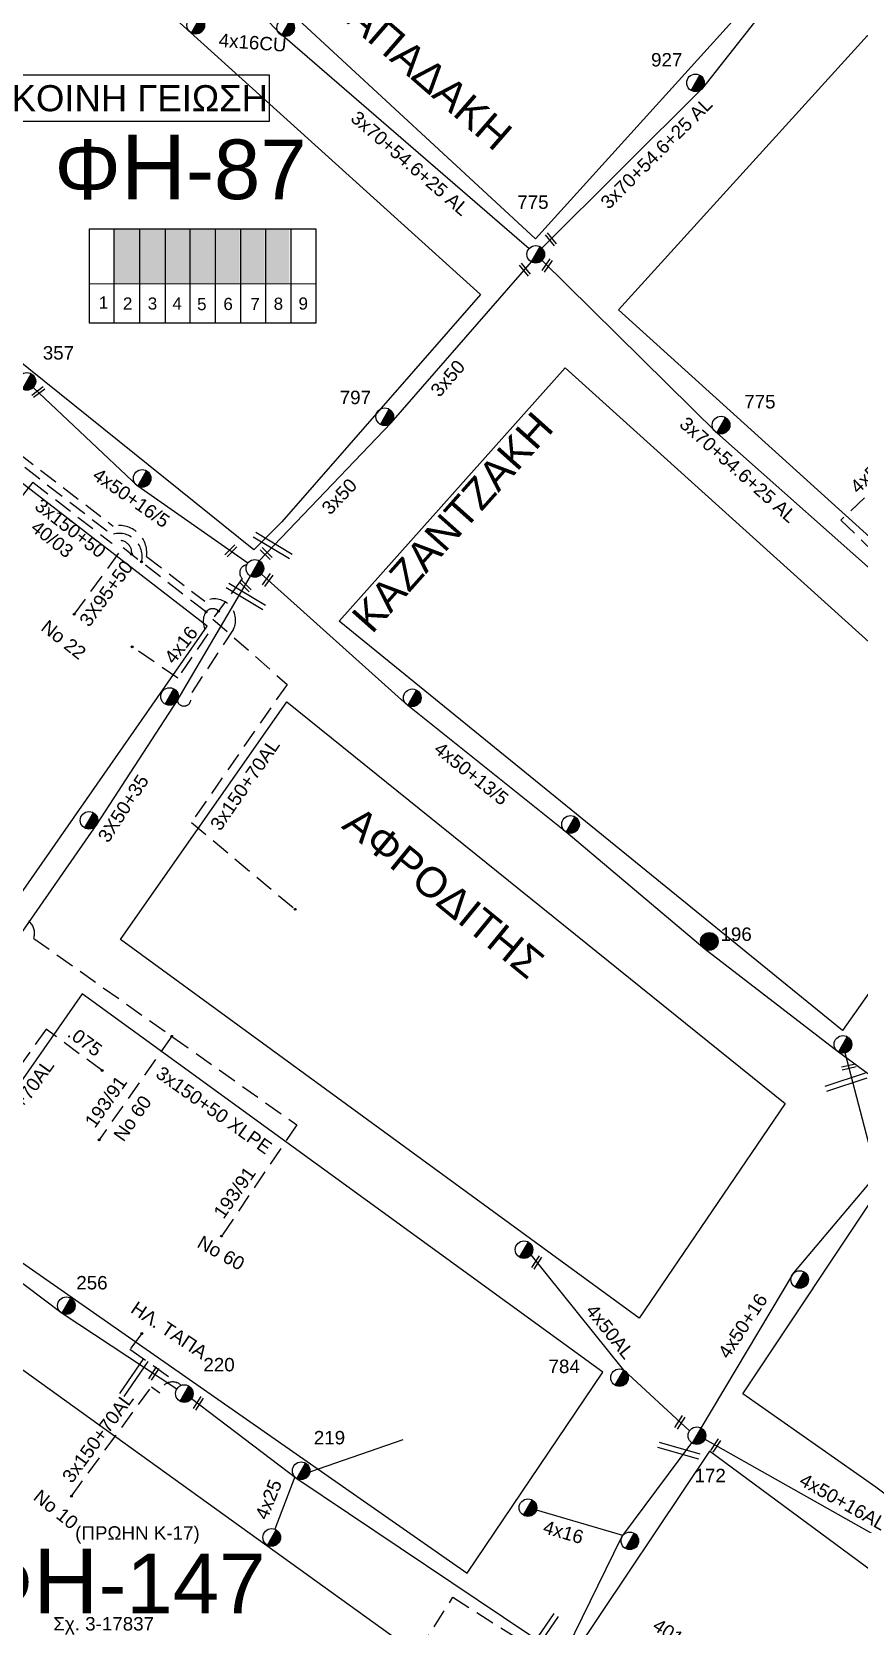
# Model space of a CAD drawing. Header units: millimetres. Extents: x 864 to 3062, y 833 to 2619.
# Drawn here: x 2120.7 to 2231.5, y 1020.3 to 1234.1 of the extents above; entities that cross this region are included whole.
import ezdxf
from ezdxf.enums import TextEntityAlignment as Align

# ---------------------------------------------------------------- set-up
doc = ezdxf.new("R2010")
doc.units = ezdxf.units.MM
doc.linetypes.add('DASHED', pattern=[19.05, 12.7, -6.35])
for name, color, linetype, lineweight in [('.075', 7, 'Continuous', 30), ('3x150+50', 7, 'Continuous', 30), ('3x150+50 XLPE', 7, 'SYN_LINE', 30), ('3x150+70AL', 7, 'DASHED', 30), ('3x150AL+50CU', 7, 'Continuous', 30), ('3x50', 7, 'Continuous', 30), ('3X50+35', 7, 'Continuous', 30), ('3x70+54.6+25 AL', 7, 'SYN_LINE', 30), ('3X95+50', 7, 'Continuous', 30), ('4x16', 7, 'Continuous', 30), ('4x25', 7, 'Continuous', 30), ('4x50+13_5', 7, 'Continuous', 30), ('4x50+16', 7, 'Continuous', 30), ('4x50+16_5', 7, 'Continuous', 30), ('4x50+16AL', 7, 'Continuous', 30), ('4x50AL', 7, 'Continuous', 30), ('text διευθύνσεων', 250, 'Continuous', 30), ('Υπόβαθρο ΔΕΗ', 7, 'Continuous', 30)]:
    doc.layers.add(name, color=color, linetype=linetype, lineweight=lineweight)
for name, color, linetype in [('Pillar OTE', 7, 'Continuous'), ('TEXT ΚΑΛΩΔΙΩΝ', 7, 'Continuous'), ('Άγνωστα', 7, 'Continuous'), ('Επιγραφές - Σχήματα', 7, 'Continuous'), ('Καλώδια ΧΤ   3x150AL+50CU', 7, 'DASHED'), ('Μηχανική τομή', 7, 'Continuous'), ('Στύλος Ξύλινος', 7, 'Continuous'), ('Στύλος Ξύλινος @ 1', 7, 'Continuous'), ('Στύλος ΦΜ', 7, 'Continuous'), ('Στύλος ΦΜ @ 1', 7, 'Continuous'), ('Συνδέσεις', 7, 'Continuous'), ('Τομή', 7, 'Continuous')]:
    doc.layers.add(name, color=color, linetype=linetype)
doc.styles.add('arial', font='arial.ttf')
doc.styles.get("Standard").update_dxf_attribs({"font": 'arial.ttf'})
doc.linetypes.add('SYN_LINE', pattern='A,0.5,-0.0001,["/\\/\\/\\/",Standard,S=0.1,R=0,X=0,Y=-0.05],-0.25', length=0.7501)

# ---------------------------------------------------------------- blocks, each defined once
blk = doc.blocks.new('ΥΠΑΡΧΩΝ ΤΣΙΜΕΝΤΕΝΙΟΣ ΣΤΥΛΟΣ')
at = {"layer": 'Στύλος ΦΜ'}
blk.add_hatch(color=7, dxfattribs=at).paths.add_polyline_path([(-1.29, -2.28, 0.574793), (2.62, 0, 0.268822), (1.3, 2.27)])
at = {"layer": 'Στύλος ΦΜ', "color": 7}
blk.add_line((-1.29, -2.28), (1.3, 2.27), dxfattribs=at)
blk.add_circle((0, 0), 2.62, dxfattribs=at)
at = {"layer": 'Στύλος ΦΜ', "flags": 4}
for tag, p in [('ΑΡΙΘΜΟΣ', (-4.68, 8.05)), ('ΤΥΠΟΣ', (-4.91, 3.03))]:
    blk.add_attdef(tag, p, '', height=4, dxfattribs=at)
blk = doc.blocks.new('ΥΠΑΡΧΩΝ ΞΥΛΙΝΟΣ ΣΤΥΛΟΣ')
at = {"layer": 'Στύλος Ξύλινος'}
h = blk.add_hatch(color=7, dxfattribs=at)
h.paths.add_polyline_path([(-2.62, 0, 0.270008), (-1.29, -2.28), (1.3, 2.27, 0.576266)])
h.paths.add_polyline_path([(-1.29, -2.28, 0.574793), (2.62, 0, 0.268822), (1.3, 2.27)])
at = {"layer": 'Στύλος Ξύλινος', "color": 7}
blk.add_line((-1.29, -2.28), (1.3, 2.27), dxfattribs=at)
blk.add_circle((0, 0), 2.62, dxfattribs=at)
at = {"layer": 'Στύλος Ξύλινος', "flags": 4}
for tag, p in [('ΑΡΙΘΜΟΣ', (-4.91, 8.6)), ('ΤΥΠΟΣ', (-4.85, 3.39))]:
    blk.add_attdef(tag, p, '', height=4, dxfattribs=at)
blk = doc.blocks.new('ΜΗΧΑΝΙΚΗ ΤΟΜΗ')
at = {"layer": 'Μηχανική τομή', "ltscale": 40}
for p, q in [((-1.89, 0.78), (5.69, 0.78)), ((-1.89, -0.77), (5.69, -0.77))]:
    blk.add_line(p, q, dxfattribs=at)
blk = doc.blocks.new('ΤΟΜΗ')
at = {"layer": 'Τομή', "ltscale": 40}
for p, q in [((-5.68, 0), (17.06, 0)), ((-5.68, -2.77), (17.06, -2.77))]:
    blk.add_line(p, q, dxfattribs=at)
blk = doc.blocks.new('_ΣΥΝΔΕΣΗ')
at = {"layer": 'Συνδέσεις', "linetype": 'SYN_LINE', "ltscale": 40}
blk.add_hatch(color=256, dxfattribs=at).paths.add_polyline_path([(0.5, -0.01, 1), (-0.5, -0.01, 1)])
at = {"layer": 'Συνδέσεις'}
blk.add_circle((0, -0.01), 0.5, dxfattribs=at)

msp = doc.modelspace()

# ---------------------------------------------------------------- hatches: boundary and pattern name
at = {"layer": 'Καλώδια ΧΤ   3x150AL+50CU', "linetype": 'DASHED', "lineweight": -3, "ltscale": 0.2}
h = msp.add_hatch(color=6, dxfattribs=at)
h.dxf.hatch_style = 1
h.paths.add_polyline_path([(2135.13, 1207.69), (2131.69, 1207.69), (2131.69, 1200.33), (2135.13, 1200.32)])
h = msp.add_hatch(color=30, dxfattribs=at)
h.dxf.hatch_style = 1
h.paths.add_polyline_path([(2135.13, 1200.32), (2138.57, 1200.32), (2138.57, 1207.69), (2135.13, 1207.69)])
h = msp.add_hatch(color=85, dxfattribs=at)
h.dxf.hatch_style = 1
h.paths.add_polyline_path([(2141.81, 1207.69), (2138.51, 1207.69), (2138.51, 1200.32), (2141.81, 1200.32)])
h = msp.add_hatch(color=27, dxfattribs=at)
h.dxf.hatch_style = 1
h.paths.add_polyline_path([(2145.11, 1207.69), (2141.81, 1207.69), (2141.81, 1200.32), (2145.11, 1200.32)])
h = msp.add_hatch(color=2, dxfattribs=at)
h.dxf.hatch_style = 1
h.paths.add_polyline_path([(2148.49, 1207.68), (2145.2, 1207.68), (2145.2, 1200.32), (2148.49, 1200.31)])
h = msp.add_hatch(color=1, dxfattribs=at)
h.dxf.hatch_style = 1
h.paths.add_polyline_path([(2151.83, 1207.68), (2148.53, 1207.68), (2148.53, 1200.32), (2151.83, 1200.31)])
h = msp.add_hatch(color=62, dxfattribs=at)
h.dxf.hatch_style = 1
h.paths.add_polyline_path([(2155.17, 1207.68), (2151.87, 1207.68), (2151.87, 1200.32), (2155.17, 1200.31)])

# ---------------------------------------------------------------- linework, layer by layer
at = {"layer": '.075', "color": 151, "linetype": 'DASHED', "lineweight": -3, "ltscale": 0.2}
msp.add_lwpolyline([(2130.06, 1094.79), (2122.56, 1100.37)], dxfattribs=at)
at = {"layer": '3x150+50', "color": 62, "linetype": 'DASHED', "lineweight": -3, "ltscale": 0.2}
msp.add_lwpolyline([(2092.27, 1170.81), (2101.48, 1164.85), (2112.78, 1182.3), (2131.56, 1167.8, -0.517168), (2136.03, 1163.75), (2143.81, 1157.73, -0.72013), (2147.67, 1153.99), (2141.8, 1145.11, -1.186436), (2140.13, 1144.39)], format="xyb", dxfattribs=at)
at = {"layer": '3x150+50', "color": 6, "linetype": 'DASHED', "lineweight": -3, "ltscale": 0.2}
for points in [[(2093.57, 1172.81), (2101.1, 1167.94), (2110.64, 1182.68), (2131.36, 1166.69, -0.581208), (2135.35, 1163.02)], [(2120.78, 1173.69), (2131.35, 1165.53, -0.668699), (2134.02, 1164.05)]]:
    msp.add_lwpolyline(points, format="xyb", dxfattribs=at)
at = {"layer": '3x150+50 XLPE', "color": 62, "linetype": 'DASHED', "lineweight": -3, "ltscale": 0.2}
msp.add_lwpolyline([(2116.78, 1113.72, -1.035845), (2120.9, 1112.53), (2156.14, 1087.51)], format="xyb", dxfattribs=at)
for points in [[(2139.39, 1099.4), (2129.67, 1085.5)], [(2156.14, 1087.51), (2146.07, 1072.61)]]:
    msp.add_lwpolyline(points, dxfattribs=at)
at = {"layer": '3x150+70AL', "color": 6, "linetype": 'DASHED', "lineweight": -3, "ltscale": 0.2}
msp.add_lwpolyline([(2149.45, 1162.61, 0.636872), (2148.83, 1160.77), (2144.89, 1155.35), (2154.84, 1146.59), (2142.02, 1128.08), (2155.94, 1116.42)], format="xyb", dxfattribs=at)
at = {"layer": '3x150+70AL', "color": 151, "linetype": 'DASHED', "lineweight": -3, "ltscale": 0.2}
msp.add_lwpolyline([(2122.56, 1100.37), (2107.63, 1079.33, 1.017947), (2106.7, 1078.75, -4.856684)], format="xyb", dxfattribs=at)
at = {"layer": '3x150+70AL', "color": 173, "linetype": 'DASHED', "lineweight": -3, "ltscale": 0.2}
msp.add_lwpolyline([(2135.38, 1059.55), (2133.79, 1057.45), (2140.1, 1052.94)], dxfattribs=at)
msp.add_lwpolyline([(2125.94, 1037.73), (2136.67, 1052.37), (2137.8, 1051.58, -0.601424), (2140.67, 1052.59, 0.839167)], format="xyb", dxfattribs=at)
at = {"layer": '3x150AL+50CU', "color": 173, "linetype": 'DASHED', "lineweight": -3, "ltscale": 0.2}
msp.add_lwpolyline([(2122.57, 981.73, -0.705011), (2124.27, 983.85), (2131.19, 979.01), (2137.29, 985.59), (2139.67, 984.01), (2172.52, 1016.98), (2177.07, 1024.17), (2188.99, 1016.57, 0.644165), (2190.6, 1016.34, 14.296705)], format="xyb", dxfattribs=at)
at = {"layer": '3x50', "color": 151, "lineweight": -3, "ltscale": 0.2}
msp.add_lwpolyline([(2151.11, 1163.16), (2168.8, 1181.68), (2187.59, 1203.24)], dxfattribs=at)
at = {"layer": '3X50+35', "color": 62, "lineweight": -3, "ltscale": 0.2}
msp.add_lwpolyline([(2097.54, 1084.72), (2108.71, 1098.27), (2118.74, 1112.45), (2129.34, 1127.8), (2140.13, 1144.39), (2149.95, 1161.12)], dxfattribs=at)
at = {"layer": '3x70+54.6+25 AL', "color": 173, "linetype": 'SYN_LINE', "lineweight": -3, "ltscale": 15}
for points in [[(2128.95, 1259.6), (2153.56, 1234.21), (2187.28, 1205.03)], [(2273.92, 1123.71), (2255.58, 1142.2), (2236.59, 1158.87), (2212.42, 1180.33), (2189.01, 1203.43)]]:
    msp.add_lwpolyline(points, dxfattribs=at)
at = {"layer": '3x70+54.6+25 AL', "color": 151, "linetype": 'SYN_LINE', "lineweight": -3, "ltscale": 15}
msp.add_lwpolyline([(2223.27, 1242.8), (2210.5, 1226.54), (2189, 1205.09)], dxfattribs=at)
at = {"layer": '3X95+50', "color": 6, "linetype": 'DASHED', "lineweight": -3, "ltscale": 0.2}
msp.add_lwpolyline([(2126.32, 1155.98), (2132.86, 1164.94), (2143.99, 1156.33)], dxfattribs=at)
msp.add_lwpolyline([(2143.99, 1156.33, -0.426728), (2145.67, 1156.42, -3.702287)], format="xyb", dxfattribs=at)
at = {"layer": '4x16', "color": 6, "linetype": 'DASHED', "lineweight": -3, "ltscale": 0.2}
msp.add_lwpolyline([(2120.78, 1173.69), (2113.98, 1164.88)], dxfattribs=at)
msp.add_lwpolyline([(2143.99, 1156.33, 0.343389), (2144.24, 1153.37), (2140.19, 1147.44), (2134.07, 1151.62)], format="xyb", dxfattribs=at)
at = {"layer": '4x16', "color": 85, "lineweight": -3, "ltscale": 0.2}
msp.add_lwpolyline([(2199.84, 1032.45), (2188.25, 1035.84)], dxfattribs=at)
at = {"layer": '4x25', "color": 173, "linetype": 'SYN_LINE', "lineweight": -3, "ltscale": 15}
msp.add_lwpolyline([(2157.89, 1040.97), (2170.39, 1045.33)], dxfattribs=at)
at = {"layer": '4x25', "color": 173, "linetype": 'SYN_LINE', "lineweight": -3, "ltscale": 8}
msp.add_lwpolyline([(2155.89, 1040.3), (2153.21, 1033.29)], dxfattribs=at)
at = {"layer": '4x50+13_5', "color": 27, "lineweight": -3, "ltscale": 0.2}
msp.add_lwpolyline([(2248.19, 1082.96), (2228.75, 1097.28), (2210.84, 1111.09), (2192.25, 1126.79), (2171.03, 1143.77), (2151.41, 1161.36)], dxfattribs=at)
at = {"layer": '4x50+16', "color": 1, "lineweight": -3, "ltscale": 0.2}
for points in [[(2233.53, 1082.28), (2229.63, 1097.17)], [(2210.34, 1046.86), (2222.74, 1067.66), (2233.61, 1080.56)]]:
    msp.add_lwpolyline(points, dxfattribs=at)
at = {"layer": '4x50+16', "color": 85, "lineweight": -3, "ltscale": 0.2}
msp.add_lwpolyline([(2192.35, 1017.2), (2199.72, 1032.26), (2209.06, 1044.89)], dxfattribs=at)
at = {"layer": '4x50+16_5', "color": 30, "linetype": 'Continuous', "lineweight": -3, "ltscale": 0.2}
msp.add_lwpolyline([(2149.59, 1162.86), (2134.85, 1173.19), (2120.84, 1186.41)], dxfattribs=at)
at = {"layer": '4x50+16AL', "color": 151, "lineweight": -3, "ltscale": 0.2}
msp.add_lwpolyline([(2097.69, 1083.48), (2105.53, 1076.71), (2124.69, 1062.25), (2140.09, 1052.13)], dxfattribs=at)
at = {"layer": '4x50+16AL', "color": 173, "lineweight": -3, "ltscale": 0.2}
msp.add_lwpolyline([(2142.06, 1050.84), (2156.15, 1040.1), (2190.79, 1016.83)], dxfattribs=at)
at = {"layer": '4x50+16AL', "color": 1, "lineweight": -3, "ltscale": 0.2}
msp.add_lwpolyline([(2210.83, 1045.35), (2235.62, 1031.36), (2252.76, 1016.55), (2266.36, 1012.28)], dxfattribs=at)
at = {"layer": '4x50AL', "color": 173, "linetype": 'DASHED', "lineweight": -3, "ltscale": 0.2}
msp.add_lwpolyline([(2237.73, 1176.88), (2229.05, 1168.61), (2235.74, 1162.14, -0.43468), (2237.49, 1161.03, 38.357547)], format="xyb", dxfattribs=at)
at = {"layer": '4x50AL', "color": 1, "lineweight": -3, "ltscale": 0.2}
msp.add_lwpolyline([(2208.77, 1046.49), (2199.97, 1054.64), (2187.55, 1070.1)], dxfattribs=at)
at = {"layer": 'Pillar OTE', "lineweight": -3, "ltscale": 40}
for points in [[(2128.36, 1195.05), (2128.36, 1207.69), (2158.7, 1207.69), (2158.7, 1195.02), (2128.36, 1195.05)], [(2131.69, 1195.05), (2131.69, 1207.69)], [(2135.13, 1195.04), (2135.13, 1207.69)], [(2138.57, 1195.04), (2138.57, 1207.69)], [(2141.87, 1195.04), (2141.87, 1207.69)], [(2145.25, 1195.03), (2145.26, 1207.69)], [(2148.65, 1195.03), (2148.65, 1207.69)], [(2151.99, 1195.03), (2151.99, 1207.69)], [(2155.38, 1195.02), (2155.38, 1207.69)], [(2128.36, 1200.33), (2158.7, 1200.3)]]:
    msp.add_lwpolyline(points, dxfattribs=at)
at = {"layer": 'Επιγραφές - Σχήματα', "color": 190, "lineweight": -3}
msp.add_lwpolyline([(2116.99, 1222.12), (2152.5, 1222.12), (2152.5, 1228.3), (2116.99, 1228.3)], close=True, dxfattribs=at)
at = {"layer": 'Υπόβαθρο ΔΕΗ', "lineweight": -3}
for points in [[(2221.76, 1243.56), (2161.08, 1298.8), (2129.85, 1260.3), (2188.13, 1206.33)], [(2112.19, 1195.34), (2103.43, 1202.64), (2117.35, 1220.32), (2112.37, 1224.24), (2097.7, 1207.01), (2091.57, 1212.4), (2111.69, 1237.25), (2122.9, 1251.23), (2180.76, 1198.86), (2154.13, 1168.37), (2150.41, 1164.61)], [(2232.63, 1233.6), (2199.25, 1196.83), (2275.48, 1127.79), (2309.71, 1164.16)], [(2161.81, 1155.05), (2192.12, 1189.05), (2268.98, 1119.61), (2252.9, 1101.95), (2234.41, 1107.45), (2229.27, 1100.15)], [(2113.2, 1109.96), (2144.13, 1154.4), (2115.03, 1176.87), (2112.46, 1172.77), (2068.47, 1105.93), (2096.4, 1085.85)], [(2221.6, 1090.37), (2202.01, 1061.59), (2132.53, 1112.38), (2154.82, 1144.23)], [(2197.14, 1054.37), (2127.38, 1105.08), (2107.81, 1077.05), (2178.96, 1027.39)], [(2234.8, 1079.82), (2276.42, 1047.11), (2258.59, 1020.2), (2233.74, 1038.92), (2215.93, 1051.45)], [(2114.65, 988.34), (2130.87, 976.59), (2171.13, 1017.4), (2113.81, 1058.63), (2101.01, 1067.7), (2069.38, 1021.92)], [(2211.46, 1043.78), (2193.26, 1016.59), (2234.96, 987.99), (2253.18, 1012.91)]]:
    msp.add_lwpolyline(points, close=True, dxfattribs=at)

# ---------------------------------------------------------------- block references
at = {"layer": 'Μηχανική τομή', "lineweight": -3, "zscale": 0.4999999999999997}
for p, xscale, yscale, rotation in [((2190.51, 1205.9), 0.2500000000000033, 0.2500000000000033, 129.4118569357051), ((2189.46, 1202.38), 0.2500000000000033, 0.2500000000000033, 56.04092055166467), ((2187.03, 1201.84), 0.2500000000000033, 0.2500000000000033, 129.4118569357051), ((2121.15, 1185.52), 0.2499999999999465, 0.2499999999999465, 37.02164834365343), ((2146.99, 1164.15), 0.2499999999999465, 0.2499999999999465, 45.59930555248418), ((2151.7, 1164.46), 0.2499999999999465, 0.2499999999999465, 316.1664704697116), ((2151.97, 1160.19), 0.2499999999999465, 0.2499999999999465, 54.12551016993131), ((2148.88, 1160.13), 0.2499999999999465, 0.2499999999999465, 316.1664704697116), ((2229.66, 1095.2), 0.2499999999999465, 0.2499999999999465, 12.71145084820159), ((2188.05, 1068.67), 0.2499999999999466, 0.2499999999999466, 57.14397064997369), ((2136.76, 1053.76), 0.2499999999999466, 0.2499999999999466, 57.14397064997369), ((2142.71, 1049.77), 0.2499999999999466, 0.2499999999999466, 57.14397064997369), ((2207.24, 1047.23), 0.2499999999999466, 0.2499999999999466, 57.14397064997369), ((2212.05, 1044.12), 0.2499999999999466, 0.2499999999999466, 57.14397064997369)]:
    msp.add_blockref('ΜΗΧΑΝΙΚΗ ΤΟΜΗ', p, dxfattribs=dict(at, xscale=xscale, yscale=yscale, rotation=rotation))
at = {"layer": 'Στύλος Ξύλινος @ 1', "lineweight": -3, "ltscale": 40}
ref = msp.add_blockref('ΥΠΑΡΧΩΝ ΞΥΛΙΝΟΣ ΣΤΥΛΟΣ', (2211.43, 1112.12), dxfattribs=dict(at, xscale=0.4499999999998429, yscale=0.4499999999998429, zscale=0.4499999999998429))
ref.add_attrib('ΤΥΠΟΣ', '196', (2212.92, 1112.19), dxfattribs={"layer": 'Στύλος Ξύλινος', "height": 1.8, "flags": 4})
at = {"layer": 'Στύλος ΦΜ @ 1', "lineweight": -3, "ltscale": 40}
for p, xscale, yscale, zscale in [((2142.61, 1234.98), 0.4499999999998181, 0.4499999999998181, 0.4499999999998181), ((2154.66, 1234.65), 0.4499999999998181, 0.4499999999998181, 0.4499999999998181), ((2135.43, 1174.21), 0.4499999999998181, 0.4499999999998181, 0.4499999999998181), ((2150.53, 1162.14), 0.4499999999998181, 0.4499999999998181, 0.4499999999998181), ((2139.1, 1144.96), 0.4499999999998181, 0.4499999999998181, 0.4499999999998181), ((2171.62, 1144.79), 0.4499999999998181, 0.4499999999998181, 0.4499999999998181), ((2128.3, 1128.35), 0.4499999999998181, 0.4499999999998181, 0.4499999999998181), ((2192.83, 1127.81), 0.4499999999998181, 0.4499999999998181, 0.4499999999998181), ((2229.33, 1098.31), 0.4499999999998181, 0.4499999999998181, 0.4499999999998181), ((2186.59, 1070.78), 0.449999999999818, 0.449999999999818, 0.449999999999818), ((2223.53, 1066.78), 0.4499999999998181, 0.4499999999998181, 0.4499999999998181), ((2187.12, 1036.18), 0.4499999999998181, 0.4499999999998181, 0.4499999999998181), ((2152.79, 1032.19), 0.4499999999998181, 0.4499999999998181, 0.4499999999998181), ((2200.77, 1031.73), 0.4499999999998181, 0.4499999999998181, 0.4499999999998181)]:
    msp.add_blockref('ΥΠΑΡΧΩΝ ΤΣΙΜΕΝΤΕΝΙΟΣ ΣΤΥΛΟΣ', p, dxfattribs=dict(at, xscale=xscale, yscale=yscale, zscale=zscale))
ref = msp.add_blockref('ΥΠΑΡΧΩΝ ΤΣΙΜΕΝΤΕΝΙΟΣ ΣΤΥΛΟΣ', (2209.57, 1227.26), dxfattribs=dict(at, xscale=0.4499999999998181, yscale=0.4499999999998181, zscale=0.4499999999998181))
ref.add_attrib('ΤΥΠΟΣ', '927', (2203.62, 1229.45), dxfattribs={"layer": 'Στύλος ΦΜ', "height": 1.8, "flags": 4})
ref = msp.add_blockref('ΥΠΑΡΧΩΝ ΤΣΙΜΕΝΤΕΝΙΟΣ ΣΤΥΛΟΣ', (2188.17, 1204.26), dxfattribs=dict(at, xscale=0.449999999999818, yscale=0.449999999999818, zscale=0.449999999999818))
ref.add_attrib('ΤΥΠΟΣ', '775', (2185.69, 1210.36), dxfattribs={"layer": 'Στύλος ΦΜ', "height": 1.8, "flags": 4})
ref = msp.add_blockref('ΥΠΑΡΧΩΝ ΤΣΙΜΕΝΤΕΝΙΟΣ ΣΤΥΛΟΣ', (2119.98, 1187.22), dxfattribs=dict(at, xscale=0.449999999999818, yscale=0.449999999999818, zscale=0.449999999999818))
ref.add_attrib('ΤΥΠΟΣ', '357', (2122.11, 1190.15), dxfattribs={"layer": 'Στύλος ΦΜ', "height": 1.8, "flags": 4})
ref = msp.add_blockref('ΥΠΑΡΧΩΝ ΤΣΙΜΕΝΤΕΝΙΟΣ ΣΤΥΛΟΣ', (2167.93, 1182.48), dxfattribs=dict(at, xscale=0.449999999999818, yscale=0.449999999999818, zscale=0.449999999999818))
ref.add_attrib('ΤΥΠΟΣ', '797', (2161.9, 1184.17), dxfattribs={"layer": 'Στύλος ΦΜ', "height": 1.8, "flags": 4})
ref = msp.add_blockref('ΥΠΑΡΧΩΝ ΤΣΙΜΕΝΤΕΝΙΟΣ ΣΤΥΛΟΣ', (2213, 1181.36), dxfattribs=dict(at, xscale=0.4499999999998433, yscale=0.4499999999998433, zscale=0.4499999999998433))
ref.add_attrib('ΤΥΠΟΣ', '775', (2216.1, 1183.59), dxfattribs={"layer": 'Στύλος ΦΜ', "height": 1.8, "flags": 4})
ref = msp.add_blockref('ΥΠΑΡΧΩΝ ΤΣΙΜΕΝΤΕΝΙΟΣ ΣΤΥΛΟΣ', (2125.27, 1063.27), dxfattribs=dict(at, xscale=0.4499999999997866, yscale=0.4499999999997866, zscale=0.4499999999997866))
ref.add_attrib('ΤΥΠΟΣ', '256', (2126.6, 1065.45), dxfattribs={"layer": 'Στύλος ΦΜ', "height": 1.8, "flags": 4})
ref = msp.add_blockref('ΥΠΑΡΧΩΝ ΤΣΙΜΕΝΤΕΝΙΟΣ ΣΤΥΛΟΣ', (2141.08, 1051.48), dxfattribs=dict(at, xscale=0.4499999999998689, yscale=0.4499999999998689, zscale=0.4499999999998689))
ref.add_attrib('ΤΥΠΟΣ', '220', (2143.63, 1054.46), dxfattribs={"layer": 'Στύλος ΦΜ', "height": 1.8, "flags": 4})
ref = msp.add_blockref('ΥΠΑΡΧΩΝ ΤΣΙΜΕΝΤΕΝΙΟΣ ΣΤΥΛΟΣ', (2199.39, 1053.62), dxfattribs=dict(at, xscale=0.449999999999818, yscale=0.449999999999818, zscale=0.449999999999818))
ref.add_attrib('ΤΥΠΟΣ', '784', (2189.88, 1054.23), dxfattribs={"layer": 'Στύλος ΦΜ', "height": 1.8, "flags": 4})
ref = msp.add_blockref('ΥΠΑΡΧΩΝ ΤΣΙΜΕΝΤΕΝΙΟΣ ΣΤΥΛΟΣ', (2156.73, 1041.13), dxfattribs=dict(at, xscale=0.4499999999998689, yscale=0.4499999999998689, zscale=0.4499999999998689))
ref.add_attrib('ΤΥΠΟΣ', '219', (2158.43, 1044.67), dxfattribs={"layer": 'Στύλος ΦΜ', "height": 1.8, "flags": 4})
ref = msp.add_blockref('ΥΠΑΡΧΩΝ ΤΣΙΜΕΝΤΕΝΙΟΣ ΣΤΥΛΟΣ', (2209.76, 1045.84), dxfattribs=dict(at, xscale=0.44999999999979, yscale=0.44999999999979, zscale=0.44999999999979))
ref.add_attrib('ΤΥΠΟΣ', '172', (2209.44, 1039.59), dxfattribs={"layer": 'Στύλος ΦΜ', "height": 1.8, "flags": 4})
at = {"layer": 'Συνδέσεις', "lineweight": -3, "xscale": 0.25, "yscale": 0.25, "zscale": 0.25}
for p in [(2134.02, 1164.05), (2135.35, 1163.02), (2126.32, 1155.99), (2143.99, 1156.33), (2145.67, 1156.42), (2134.08, 1151.62), (2155.94, 1116.43), (2139.39, 1099.4), (2130.06, 1094.8), (2129.67, 1085.5), (2146.07, 1072.61), (2135.38, 1059.55), (2125.94, 1037.73)]:
    msp.add_blockref('_ΣΥΝΔΕΣΗ', p, dxfattribs=at)
at = {"layer": 'Τομή', "lineweight": -3, "xscale": 0.2499999999999996, "yscale": 0.2499999999999996, "zscale": 0.2499999999999996}
for p, rotation in [((2153.97, 1164.15), 148.9841642042537), ((2150.36, 1157.32), 148.9841642042537), ((2231.19, 1093.35), 198.3636156739033), ((2135.38, 1054.63), 235.8205376702454), ((2206.05, 1044.57), 344.2960433725036), ((2190.36, 1020.43), 235.8205376702454)]:
    msp.add_blockref('ΤΟΜΗ', p, dxfattribs=dict(at, rotation=rotation))

# ---------------------------------------------------------------- texts
at = {"lineweight": -3, "ltscale": 30, "char_height": 1.63, "width": 11.2573, "attachment_point": 1}
for s, insert in [('1', (2129.61, 1198.61)), ('2', (2132.85, 1198.48)), ('3', (2136.18, 1198.48)), ('4', (2139.48, 1198.48)), ('5', (2142.79, 1198.4)), ('6', (2146.31, 1198.42)), ('7', (2149.93, 1198.42)), ('8', (2153.05, 1198.45)), ('9', (2156.38, 1198.48))]:
    msp.add_mtext(s, dxfattribs=dict(at, insert=insert))
at = {"layer": 'text διευθύνσεων', "color": 7, "lineweight": -3}
msp.add_text('ΚΑΖΑΝΤΖΑΚΗ', height=4, rotation=48.2866, dxfattribs=at).set_placement((2177.01, 1168.35), align=Align.MIDDLE_CENTER)
at = {"layer": 'text διευθύνσεων', "color": 7, "lineweight": -3, "ltscale": 40, "char_height": 4, "width": 94.4586, "attachment_point": 1, "style": 'arial'}
for s, insert, rotation in [('EΛENHΣ ΠAΠAΔAKH', (2143.86, 1257.05), 318.972), ('AΦPOΔITHΣ', (2164.55, 1130.52), 320.714)]:
    msp.add_mtext(s, dxfattribs=dict(at, insert=insert, rotation=rotation))
at = {"layer": 'TEXT ΚΑΛΩΔΙΩΝ', "linetype": 'Continuous', "lineweight": -3, "ltscale": 0.2}
for s, rotation, p in [('4x16CU', 355.651, (2150.23, 1232.66)), ('3x70+54.6+25 AL', 319.1243, (2171.31, 1216.47)), ('3x70+54.6+25 AL', 44.9374, (2204.33, 1217.84)), ('3x50', 48.922, (2176.37, 1187.63)), ('3x70+54.6+25 AL', 318.3957, (2215.3, 1175.37)), ('4x50AL', 43.6089, (2233.82, 1175.64)), ('4x50+16/5', 324.9639, (2133.97, 1171.61)), ('3x50', 46.317, (2161.84, 1171.79)), ('3x150+50', 322.3312, (2125.82, 1167.53)), ('3X95+50', 53.8378, (2130.59, 1158.78)), ('4x16', 52.3312, (2140.63, 1151.89)), ('3x150+70AL', 55.2882, (2149.19, 1133.16)), ('4x50+13/5', 321.3266, (2179.55, 1134.64)), ('3X50+35', 56.9408, (2132.89, 1129.96)), ('.075', 323.3893, (2127.77, 1098.74)), ('3x150+70AL', 54.6374, (2118.9, 1090.23)), ('3x150+50 XLPE', 324.6234, (2145.05, 1089.49)), ('4x50+16', 56.5776, (2215.9, 1060.56)), ('4x50AL', 308.7679, (2198.13, 1059.8)), ('3x150+70AL', 53.7665, (2129.48, 1045.6)), ('4x25', 68.0467, (2152.35, 1037.29)), ('4x50+16AL', 330.5689, (2229.34, 1036.97)), ('4x16', 343.6795, (2191.88, 1032.91))]:
    msp.add_text(s, height=1.8, rotation=rotation, dxfattribs=at).set_placement(p, align=Align.MIDDLE_CENTER)
at = {"layer": 'Άγνωστα', "lineweight": -3, "ltscale": 40, "char_height": 1.8, "width": 27.758, "attachment_point": 1, "style": 'arial'}
for s, insert, rotation in [('40/03', (2121.47, 1168.74), 321.6191), ('Nο 22', (2122.84, 1155.37), 321.6191), ('\\pt1.8;193/91', (2127.62, 1088), 54.8345), ('\\pt1.8;No 60', (2131.46, 1086.17), 54.8345), ('\\pt1.8;193/91', (2144.86, 1075.81), 54.8345), ('\\pt1.8;No 60', (2143.52, 1072.77), 330.633), ('\\pt1.8;ΗΛ. ΤΑΠΑ', (2134.75, 1063.96), 326.1493), ('\\pt1.8;No 10', (2121.83, 1038.76), 321.0905), ('401/05', (2204.65, 1021.45), 327.0683)]:
    msp.add_mtext(s, dxfattribs=dict(at, insert=insert, rotation=rotation))
for s, insert in [('(ΠΡΩΗΝ Κ-17)', (2126.45, 1033.69)), ('Σχ. 3-17837', (2123.52, 1021.51))]:
    msp.add_mtext(s, dxfattribs=dict(at, insert=insert))
at = {"layer": 'Επιγραφές - Σχήματα', "color": 190, "lineweight": -3, "insert": (2117.94, 1226.95), "char_height": 3.5, "width": 35.1311, "attachment_point": 1}
msp.add_mtext('KOINH ΓΕΙΩΣΗ', dxfattribs=at)
at = {"layer": 'Υπόβαθρο ΔΕΗ', "lineweight": -3, "char_height": 8, "width": 84.6573, "attachment_point": 1}
for s, insert in [('Φ{\\H1.0833x;H}-87', (2123.66, 1220.32)), ('Φ{\\H1.0833x;H}-147', (2111.92, 1030.68))]:
    msp.add_mtext(s, dxfattribs=dict(at, insert=insert))

doc.saveas('drawing.dxf')
